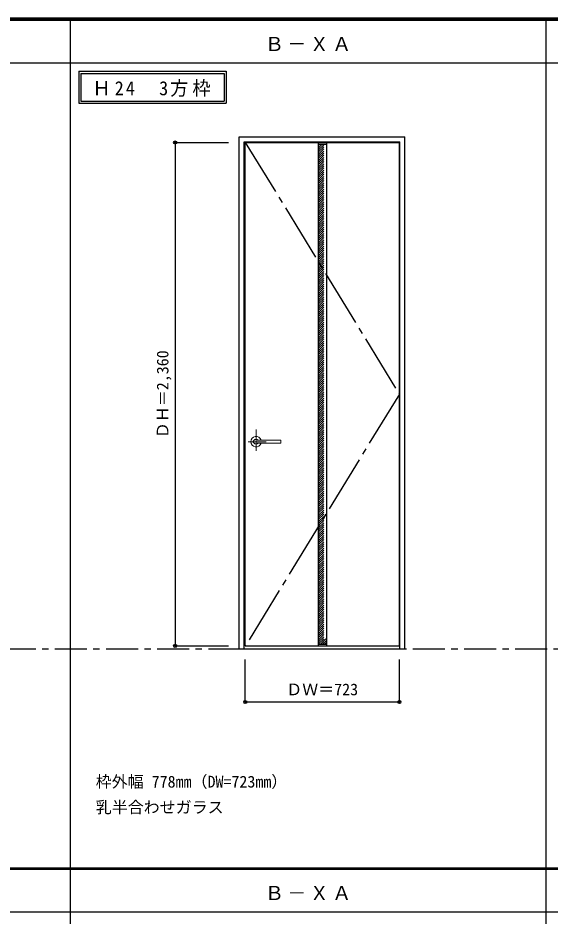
# Model space of a CAD drawing. Units: millimetres, scale not verified. Extents: x -6000 to 5700, y -4307 to 4260.
# Drawn here: x -3503 to -1007, y -36 to 4175 of the extents above; entities that cross this region are included whole.
import ezdxf
from ezdxf.enums import TextEntityAlignment as Align

# ---------------------------------------------------------------- set-up
doc = ezdxf.new("R2010")
doc.units = ezdxf.units.MM
doc.header["$LTSCALE"] = 30
doc.header["$PDMODE"] = 32
doc.header["$PDSIZE"] = 15
for name, pattern in [('CHAIN1', [8, 5, -1, 1, -1]), ('CHAIN2', [12, 9, -1, 1, -1]), ('DASHED1', [1.8, 1.2, -0.6])]:
    doc.linetypes.add(name, pattern=pattern)
for name, color, linetype in [('0-1_通り芯', 7, 'CHAIN1'), ('0-2_扉', 3, 'Continuous'), ('0-3_仕上げ', 7, 'Continuous'), ('0-4_枠', 3, 'Continuous'), ('0-7', 7, 'CHAIN2'), ('0-A_文字', 7, 'Continuous'), ('0-B_寸法', 7, 'Continuous'), ('0-C_ハッチ', 4, 'DASHED1'), ('F-1_枠', 6, 'Continuous')]:
    doc.layers.add(name, color=color, linetype=linetype)
doc.layers.add('0-5_レバー', color=7, linetype='Continuous', lineweight=18)
doc.styles.add('ＭＳ ゴシック', font='')
doc.styles.get('ＭＳ ゴシック').set_extended_font_data('MS Gothic')

msp = doc.modelspace()

# ---------------------------------------------------------------- linework, layer by layer
at = {"layer": '0-1_通り芯'}
msp.add_line((-5490, 1218), (5690, 1218), dxfattribs=at)
at = {"layer": '0-2_扉'}
for p, q in [((-2436.8, 3591), (-1713.8, 3591)), ((-2436.8, 1231), (-2436.8, 3591)), ((-1713.8, 1231), (-1713.8, 3591)), ((-2436.8, 1231), (-1713.8, 1231))]:
    msp.add_line(p, q, dxfattribs=at)
at = {"layer": '0-3_仕上げ', "color": 3}
for p, q in [((-2094.3, 3591), (-2094.3, 1231)), ((-2056.3, 3591), (-2056.3, 1231))]:
    msp.add_line(p, q, dxfattribs=at)
at = {"layer": '0-3_仕上げ'}
for p, q in [((-2094.3, 3583), (-2056.3, 3583)), ((-2094.3, 1239), (-2056.3, 1239))]:
    msp.add_line(p, q, dxfattribs=at)
at = {"layer": '0-4_枠'}
for p, q in [((-2465.8, 3618), (-1687.8, 3618)), ((-2465.8, 1218), (-2465.8, 3618)), ((-2441.8, 3594), (-1711.8, 3594)), ((-2441.8, 1218), (-2441.8, 3594)), ((-1711.8, 1218), (-1711.8, 3594)), ((-1687.8, 1218), (-1687.8, 3618)), ((-2465.8, 1218), (-1687.8, 1218))]:
    msp.add_line(p, q, dxfattribs=at)
at = {"layer": '0-5_レバー', "color": 4, "linetype": 'CHAIN1'}
for p, q in [((-2386.3, 2244.96), (-2386.3, 2145.11)), ((-2339.5, 2188.5), (-2422.52, 2188.5))]:
    msp.add_line(p, q, dxfattribs=at)
at = {"layer": '0-5_レバー'}
for q in [(-2269.3, 2193.99), (-2269.3, 2183)]:
    msp.add_line((-2269.3, 2188.5), q, dxfattribs=at)
for points in [[(-2376.34, 2195.49), (-2377.11, 2196.28), (-2379.08, 2197.65), (-2381.32, 2198.66), (-2383.76, 2199.29), (-2386.3, 2199.5), (-2388.84, 2199.29), (-2391.27, 2198.66), (-2393.52, 2197.65), (-2395.49, 2196.28), (-2397.11, 2194.61), (-2398.31, 2192.71), (-2399.05, 2190.65), (-2399.3, 2188.5), (-2399.05, 2186.35), (-2398.31, 2184.29), (-2397.11, 2182.39), (-2395.49, 2180.72), (-2393.52, 2179.35), (-2391.27, 2178.34), (-2388.84, 2177.71), (-2386.3, 2177.5), (-2383.76, 2177.71), (-2381.32, 2178.34), (-2379.08, 2179.35), (-2377.11, 2180.72), (-2376.34, 2181.51)], [(-2270.8, 2195.5), (-2280.53, 2195.5), (-2290.71, 2195.5), (-2300.31, 2195.5), (-2309.3, 2195.5), (-2317.71, 2195.5), (-2325.52, 2195.5), (-2332.34, 2195.5), (-2338.64, 2195.5), (-2344.4, 2195.5), (-2349.65, 2195.5), (-2354.44, 2195.5), (-2359.09, 2195.5), (-2363.3, 2195.5), (-2367.05, 2195.5), (-2369.05, 2195.5), (-2370.9, 2195.5), (-2372.91, 2195.49), (-2375.32, 2195.49), (-2376.81, 2195.49), (-2378.35, 2195.49), (-2379.87, 2195.49), (-2380.97, 2195.49), (-2381.43, 2195.49), (-2381.43, 2195.48)], [(-2270.8, 2195.5), (-2279.88, 2195.5), (-2280.28, 2195.5)], [(-2381.28, 2181.51), (-2381.15, 2181.51), (-2380.71, 2181.51), (-2379.99, 2181.51), (-2378.97, 2181.51), (-2377.71, 2181.51), (-2376.36, 2181.51), (-2373.5, 2181.51), (-2370.52, 2181.5), (-2367.5, 2181.5), (-2364.46, 2181.5), (-2361.39, 2181.5), (-2358.31, 2181.5), (-2354.31, 2181.5), (-2349.9, 2181.5), (-2344.93, 2181.5), (-2339.4, 2181.5), (-2333.31, 2181.5), (-2326.66, 2181.5), (-2319.45, 2181.5), (-2310.86, 2181.5), (-2301.6, 2181.5), (-2291.66, 2181.5), (-2281.05, 2181.5), (-2270.8, 2181.5)]]:
    msp.add_lwpolyline(points, dxfattribs=at)
for centre, radius, start, end in [((-2386.3, 2188.5), 24.55, 16.59952, 343.36736), ((-2270.8, 2194), 1.5, 0.00847, 89.9163), ((-2270.8, 2194), 1.5, 360, 90.17419), ((-2270.8, 2183), 1.5, 270.16419, 0), ((-2270.8, 2183), 1.5, 269.91059, 359.99153)]:
    msp.add_arc(centre, radius, start, end, dxfattribs=at)
at = {"layer": '0-7'}
msp.add_lwpolyline([(-2436.8, 3591), (-1713.8, 2411), (-2436.8, 1231)], dxfattribs=at)
at = {"layer": '0-A_文字'}
for p, q in [((-3218.4, 3925), (-3218.4, 3775)), ((-3208.4, 3915), (-3208.4, 3785)), ((-3208.4, 3915), (-2535.78, 3915)), ((-2535.78, 3915), (-2535.78, 3785)), ((-3218.4, 3775), (-2525.78, 3775)), ((-3208.4, 3785), (-2535.78, 3785))]:
    msp.add_line(p, q, dxfattribs=at)
msp.add_lwpolyline([(-3218.4, 3925), (-2525.78, 3925), (-2525.78, 3775)], dxfattribs=at)
at = {"layer": '0-B_寸法', "color": 4}
for p, q in [((-2765.8, 3591), (-2515.8, 3591)), ((-2765.8, 3591), (-2765.8, 1231)), ((-2765.8, 1231), (-2515.8, 1231)), ((-2436.8, 968), (-2436.8, 1168)), ((-1713.8, 968), (-1713.8, 1168)), ((-2436.8, 968), (-1713.8, 968))]:
    msp.add_line(p, q, dxfattribs=at)
at = {"layer": '0-B_寸法'}
for p in [(-2765.8, 3591), (-2765.8, 1231), (-2436.8, 968), (-1713.8, 968)]:
    msp.add_point(p, dxfattribs=at)
at = {"layer": '0-C_ハッチ'}
for p, q in [((-2094.3, 3555.29), (-2066.59, 3583)), ((-2094.3, 3565.19), (-2076.49, 3583)), ((-2094.3, 3575.09), (-2086.39, 3583)), ((-2094.3, 3545.39), (-2056.69, 3583)), ((-2094.3, 3535.49), (-2056.3, 3573.49)), ((-2094.3, 3525.59), (-2056.3, 3563.59)), ((-2094.3, 3515.69), (-2056.3, 3553.69)), ((-2094.3, 3505.79), (-2056.3, 3543.79)), ((-2094.3, 3495.89), (-2056.3, 3533.89)), ((-2094.3, 3485.99), (-2056.3, 3523.99)), ((-2094.3, 3476.09), (-2056.3, 3514.09)), ((-2094.3, 3466.19), (-2056.3, 3504.19)), ((-2094.3, 3456.29), (-2056.3, 3494.29)), ((-2094.3, 3446.39), (-2056.3, 3484.39)), ((-2094.3, 3436.5), (-2056.3, 3474.5)), ((-2094.3, 3426.6), (-2056.3, 3464.6)), ((-2094.3, 3416.7), (-2056.3, 3454.7)), ((-2094.3, 3406.8), (-2056.3, 3444.8)), ((-2094.3, 3396.9), (-2056.3, 3434.9)), ((-2094.3, 3387), (-2056.3, 3425)), ((-2094.3, 3377.1), (-2056.3, 3415.1)), ((-2094.3, 3367.2), (-2056.3, 3405.2)), ((-2094.3, 3357.3), (-2056.3, 3395.3)), ((-2094.3, 3347.4), (-2056.3, 3385.4)), ((-2094.3, 3337.5), (-2056.3, 3375.5)), ((-2094.3, 3327.6), (-2056.3, 3365.6)), ((-2094.3, 3317.7), (-2056.3, 3355.7)), ((-2094.3, 3307.8), (-2056.3, 3345.8)), ((-2094.3, 3297.9), (-2056.3, 3335.9)), ((-2094.3, 3288), (-2056.3, 3326)), ((-2094.3, 3278.1), (-2056.3, 3316.1)), ((-2094.3, 3268.2), (-2056.3, 3306.2)), ((-2094.3, 3258.3), (-2056.3, 3296.3)), ((-2094.3, 3248.4), (-2056.3, 3286.4)), ((-2094.3, 3238.51), (-2056.3, 3276.51)), ((-2094.3, 3228.61), (-2056.3, 3266.61)), ((-2094.3, 3218.71), (-2056.3, 3256.71)), ((-2094.3, 3208.81), (-2056.3, 3246.81)), ((-2094.3, 3198.91), (-2056.3, 3236.91)), ((-2094.3, 3189.01), (-2056.3, 3227.01)), ((-2094.3, 3179.11), (-2056.3, 3217.11)), ((-2094.3, 3169.21), (-2056.3, 3207.21)), ((-2094.3, 3159.31), (-2056.3, 3197.31)), ((-2094.3, 3149.41), (-2056.3, 3187.41)), ((-2094.3, 3139.51), (-2056.3, 3177.51)), ((-2094.3, 3129.61), (-2056.3, 3167.61)), ((-2094.3, 3119.71), (-2056.3, 3157.71)), ((-2094.3, 3109.81), (-2056.3, 3147.81)), ((-2094.3, 3099.91), (-2056.3, 3137.91)), ((-2094.3, 3090.01), (-2056.3, 3128.01)), ((-2094.3, 3080.11), (-2056.3, 3118.11)), ((-2094.3, 3070.21), (-2056.3, 3108.21)), ((-2094.3, 3060.31), (-2056.3, 3098.31)), ((-2094.3, 3050.41), (-2056.3, 3088.41)), ((-2094.3, 3040.52), (-2056.3, 3078.52)), ((-2094.3, 3030.62), (-2056.3, 3068.62)), ((-2094.3, 3020.72), (-2056.3, 3058.72)), ((-2094.3, 3010.82), (-2056.3, 3048.82)), ((-2094.3, 3000.92), (-2056.3, 3038.92)), ((-2094.3, 2991.02), (-2056.3, 3029.02)), ((-2094.3, 2981.12), (-2056.3, 3019.12)), ((-2094.3, 2971.22), (-2056.3, 3009.22)), ((-2094.3, 2961.32), (-2056.3, 2999.32)), ((-2094.3, 2951.42), (-2056.3, 2989.42)), ((-2094.3, 2941.52), (-2056.3, 2979.52)), ((-2094.3, 2931.62), (-2056.3, 2969.62)), ((-2094.3, 2921.72), (-2056.3, 2959.72)), ((-2094.3, 2911.82), (-2056.3, 2949.82)), ((-2094.3, 2901.92), (-2056.3, 2939.92)), ((-2094.3, 2892.02), (-2056.3, 2930.02)), ((-2094.3, 2882.12), (-2056.3, 2920.12)), ((-2094.3, 2872.22), (-2056.3, 2910.22)), ((-2094.3, 2862.32), (-2056.3, 2900.32)), ((-2094.3, 2852.42), (-2056.3, 2890.42)), ((-2094.3, 2842.53), (-2056.3, 2880.53)), ((-2094.3, 2832.63), (-2056.3, 2870.63)), ((-2094.3, 2822.73), (-2056.3, 2860.73)), ((-2094.3, 2812.83), (-2056.3, 2850.83)), ((-2094.3, 2802.93), (-2056.3, 2840.93)), ((-2094.3, 2793.03), (-2056.3, 2831.03)), ((-2094.3, 2783.13), (-2056.3, 2821.13)), ((-2094.3, 2773.23), (-2056.3, 2811.23)), ((-2094.3, 2763.33), (-2056.3, 2801.33)), ((-2094.3, 2753.43), (-2056.3, 2791.43)), ((-2094.3, 2743.53), (-2056.3, 2781.53)), ((-2094.3, 2733.63), (-2056.3, 2771.63)), ((-2094.3, 2723.73), (-2056.3, 2761.73)), ((-2094.3, 2713.83), (-2056.3, 2751.83)), ((-2094.3, 2703.93), (-2056.3, 2741.93)), ((-2094.3, 2694.03), (-2056.3, 2732.03)), ((-2094.3, 2684.13), (-2056.3, 2722.13)), ((-2094.3, 2674.23), (-2056.3, 2712.23)), ((-2094.3, 2664.33), (-2056.3, 2702.33)), ((-2094.3, 2654.44), (-2056.3, 2692.44)), ((-2094.3, 2644.54), (-2056.3, 2682.54)), ((-2094.3, 2634.64), (-2056.3, 2672.64)), ((-2094.3, 2624.74), (-2056.3, 2662.74)), ((-2094.3, 2614.84), (-2056.3, 2652.84)), ((-2094.3, 2604.94), (-2056.3, 2642.94)), ((-2094.3, 2595.04), (-2056.3, 2633.04)), ((-2094.3, 2585.14), (-2056.3, 2623.14)), ((-2094.3, 2575.24), (-2056.3, 2613.24)), ((-2094.3, 2565.34), (-2056.3, 2603.34)), ((-2094.3, 2555.44), (-2056.3, 2593.44)), ((-2094.3, 2545.54), (-2056.3, 2583.54)), ((-2094.3, 2535.64), (-2056.3, 2573.64)), ((-2094.3, 2525.74), (-2056.3, 2563.74)), ((-2094.3, 2515.84), (-2056.3, 2553.84)), ((-2094.3, 2505.94), (-2056.3, 2543.94)), ((-2094.3, 2496.04), (-2056.3, 2534.04)), ((-2094.3, 2486.14), (-2056.3, 2524.14)), ((-2094.3, 2476.24), (-2056.3, 2514.24)), ((-2094.3, 2466.34), (-2056.3, 2504.34)), ((-2094.3, 2456.45), (-2056.3, 2494.45)), ((-2094.3, 2446.55), (-2056.3, 2484.55)), ((-2094.3, 2436.65), (-2056.3, 2474.65)), ((-2094.3, 2426.75), (-2056.3, 2464.75)), ((-2094.3, 2416.85), (-2056.3, 2454.85)), ((-2094.3, 2406.95), (-2056.3, 2444.95)), ((-2094.3, 2397.05), (-2056.3, 2435.05)), ((-2094.3, 2387.15), (-2056.3, 2425.15)), ((-2094.3, 2377.25), (-2056.3, 2415.25)), ((-2094.3, 2367.35), (-2056.3, 2405.35)), ((-2094.3, 2357.45), (-2056.3, 2395.45)), ((-2094.3, 2347.55), (-2056.3, 2385.55)), ((-2094.3, 2337.65), (-2056.3, 2375.65)), ((-2094.3, 2327.75), (-2056.3, 2365.75)), ((-2094.3, 2317.85), (-2056.3, 2355.85)), ((-2094.3, 2307.95), (-2056.3, 2345.95)), ((-2094.3, 2298.05), (-2056.3, 2336.05)), ((-2094.3, 2288.15), (-2056.3, 2326.15)), ((-2094.3, 2278.25), (-2056.3, 2316.25)), ((-2094.3, 2268.35), (-2056.3, 2306.35)), ((-2094.3, 2258.46), (-2056.3, 2296.46)), ((-2094.3, 2248.56), (-2056.3, 2286.56)), ((-2094.3, 2238.66), (-2056.3, 2276.66)), ((-2094.3, 2228.76), (-2056.3, 2266.76)), ((-2094.3, 2218.86), (-2056.3, 2256.86)), ((-2094.3, 2208.96), (-2056.3, 2246.96)), ((-2094.3, 2199.06), (-2056.3, 2237.06)), ((-2094.3, 2189.16), (-2056.3, 2227.16)), ((-2094.3, 2179.26), (-2056.3, 2217.26)), ((-2094.3, 2169.36), (-2056.3, 2207.36)), ((-2094.3, 2159.46), (-2056.3, 2197.46)), ((-2094.3, 2149.56), (-2056.3, 2187.56)), ((-2094.3, 2139.66), (-2056.3, 2177.66)), ((-2094.3, 2129.76), (-2056.3, 2167.76)), ((-2094.3, 2119.86), (-2056.3, 2157.86)), ((-2094.3, 2109.96), (-2056.3, 2147.96)), ((-2094.3, 2100.06), (-2056.3, 2138.06)), ((-2094.3, 2090.16), (-2056.3, 2128.16)), ((-2094.3, 2080.26), (-2056.3, 2118.26)), ((-2094.3, 2070.36), (-2056.3, 2108.36)), ((-2094.3, 2060.47), (-2056.3, 2098.47)), ((-2094.3, 2050.57), (-2056.3, 2088.57)), ((-2094.3, 2040.67), (-2056.3, 2078.67)), ((-2094.3, 2030.77), (-2056.3, 2068.77)), ((-2094.3, 2020.87), (-2056.3, 2058.87)), ((-2094.3, 2010.97), (-2056.3, 2048.97)), ((-2094.3, 2001.07), (-2056.3, 2039.07)), ((-2094.3, 1991.17), (-2056.3, 2029.17)), ((-2094.3, 1981.27), (-2056.3, 2019.27)), ((-2094.3, 1971.37), (-2056.3, 2009.37)), ((-2094.3, 1961.47), (-2056.3, 1999.47)), ((-2094.3, 1951.57), (-2056.3, 1989.57)), ((-2094.3, 1941.67), (-2056.3, 1979.67)), ((-2094.3, 1931.77), (-2056.3, 1969.77)), ((-2094.3, 1921.87), (-2056.3, 1959.87)), ((-2094.3, 1911.97), (-2056.3, 1949.97)), ((-2094.3, 1902.07), (-2056.3, 1940.07)), ((-2094.3, 1892.17), (-2056.3, 1930.17)), ((-2094.3, 1882.27), (-2056.3, 1920.27)), ((-2094.3, 1872.37), (-2056.3, 1910.37)), ((-2094.3, 1862.48), (-2056.3, 1900.48)), ((-2094.3, 1852.58), (-2056.3, 1890.58)), ((-2094.3, 1842.68), (-2056.3, 1880.68)), ((-2094.3, 1832.78), (-2056.3, 1870.78)), ((-2094.3, 1822.88), (-2056.3, 1860.88)), ((-2094.3, 1812.98), (-2056.3, 1850.98)), ((-2094.3, 1803.08), (-2056.3, 1841.08)), ((-2094.3, 1793.18), (-2056.3, 1831.18)), ((-2094.3, 1783.28), (-2056.3, 1821.28)), ((-2094.3, 1773.38), (-2056.3, 1811.38)), ((-2094.3, 1763.48), (-2056.3, 1801.48)), ((-2094.3, 1753.58), (-2056.3, 1791.58)), ((-2094.3, 1743.68), (-2056.3, 1781.68)), ((-2094.3, 1733.78), (-2056.3, 1771.78)), ((-2094.3, 1723.88), (-2056.3, 1761.88)), ((-2094.3, 1713.98), (-2056.3, 1751.98)), ((-2094.3, 1704.08), (-2056.3, 1742.08)), ((-2094.3, 1694.18), (-2056.3, 1732.18)), ((-2094.3, 1684.28), (-2056.3, 1722.28)), ((-2094.3, 1674.39), (-2056.3, 1712.39)), ((-2094.3, 1664.49), (-2056.3, 1702.49)), ((-2094.3, 1654.59), (-2056.3, 1692.59)), ((-2094.3, 1644.69), (-2056.3, 1682.69)), ((-2094.3, 1634.79), (-2056.3, 1672.79)), ((-2094.3, 1624.89), (-2056.3, 1662.89)), ((-2094.3, 1614.99), (-2056.3, 1652.99)), ((-2094.3, 1605.09), (-2056.3, 1643.09)), ((-2094.3, 1595.19), (-2056.3, 1633.19)), ((-2094.3, 1585.29), (-2056.3, 1623.29)), ((-2094.3, 1575.39), (-2056.3, 1613.39)), ((-2094.3, 1565.49), (-2056.3, 1603.49)), ((-2094.3, 1555.59), (-2056.3, 1593.59)), ((-2094.3, 1545.69), (-2056.3, 1583.69)), ((-2094.3, 1535.79), (-2056.3, 1573.79)), ((-2094.3, 1525.89), (-2056.3, 1563.89)), ((-2094.3, 1515.99), (-2056.3, 1553.99)), ((-2094.3, 1506.09), (-2056.3, 1544.09)), ((-2094.3, 1496.19), (-2056.3, 1534.19)), ((-2094.3, 1486.29), (-2056.3, 1524.29)), ((-2094.3, 1476.4), (-2056.3, 1514.4)), ((-2094.3, 1466.5), (-2056.3, 1504.5)), ((-2094.3, 1456.6), (-2056.3, 1494.6)), ((-2094.3, 1446.7), (-2056.3, 1484.7)), ((-2094.3, 1436.8), (-2056.3, 1474.8)), ((-2094.3, 1426.9), (-2056.3, 1464.9)), ((-2094.3, 1417), (-2056.3, 1455)), ((-2094.3, 1407.1), (-2056.3, 1445.1)), ((-2094.3, 1397.2), (-2056.3, 1435.2)), ((-2094.3, 1387.3), (-2056.3, 1425.3)), ((-2094.3, 1377.4), (-2056.3, 1415.4)), ((-2094.3, 1367.5), (-2056.3, 1405.5)), ((-2094.3, 1357.6), (-2056.3, 1395.6)), ((-2094.3, 1347.7), (-2056.3, 1385.7)), ((-2094.3, 1337.8), (-2056.3, 1375.8)), ((-2094.3, 1327.9), (-2056.3, 1365.9)), ((-2094.3, 1318), (-2056.3, 1356)), ((-2094.3, 1308.1), (-2056.3, 1346.1)), ((-2094.3, 1298.2), (-2056.3, 1336.2)), ((-2094.3, 1288.3), (-2056.3, 1326.3)), ((-2094.3, 1278.41), (-2056.3, 1316.41)), ((-2094.3, 1268.51), (-2056.3, 1306.51)), ((-2094.3, 1258.61), (-2056.3, 1296.61)), ((-2094.3, 1248.71), (-2056.3, 1286.71)), ((-2094.11, 1239), (-2056.3, 1276.81)), ((-2084.21, 1239), (-2056.3, 1266.91)), ((-2074.31, 1239), (-2056.3, 1257.01)), ((-2064.41, 1239), (-2056.3, 1247.11))]:
    msp.add_line(p, q, dxfattribs=at)
at = {"layer": 'F-1_枠'}
for p, q in [((-6000, 4175), (5700, 4175)), ((-6000, 4170), (5700, 4170)), ((-3258.4, 4175), (-3258.4, -3790)), ((-1026.8, 4175), (-1026.8, -3790)), ((-6000, 4165), (5700, 4165)), ((-6000, 3965), (5700, 3965)), ((-6000, 190.5), (5700, 190.5)), ((-6000, 187.5), (5700, 187.5)), ((-6000, 184.5), (5700, 184.5)), ((-6000, -15.5), (5700, -15.5))]:
    msp.add_line(p, q, dxfattribs=at)

# ---------------------------------------------------------------- texts
at = {"layer": '0-A_文字', "style": 'ＭＳ ゴシック'}
for s, p in [('枠外幅 778mm（DW=723mm）', (-3138.4, 550.5)), ('乳半合わせガラス', (-3138.4, 430.5))]:
    msp.add_text(s, height=54.99, dxfattribs=at).set_placement(p, align=Align.BOTTOM_LEFT)
at = {"layer": '0-A_文字', "char_height": 65.98, "attachment_point": 7, "style": 'ＭＳ ゴシック'}
for s, insert in [('\\T1.17;Ｂ－ＸＡ', (-2345.1, 4020)), ('\\T1.22;\\W0.95;Ｈ24\u30003方枠', (-3153.74, 3805)), ('\\T1.17;Ｂ－ＸＡ', (-2345.1, 39.5))]:
    msp.add_mtext(s, dxfattribs=dict(at, insert=insert))
at = {"layer": '0-B_寸法', "style": 'ＭＳ ゴシック'}
msp.add_text('ＤＨ＝2,360', height=54.99, rotation=90, dxfattribs=at).set_placement((-2780.8, 2204.75), align=Align.BOTTOM_LEFT)
msp.add_text('ＤＷ＝723', height=54.99, dxfattribs=at).set_placement((-2244.55, 983), align=Align.BOTTOM_LEFT)

doc.saveas('drawing.dxf')
